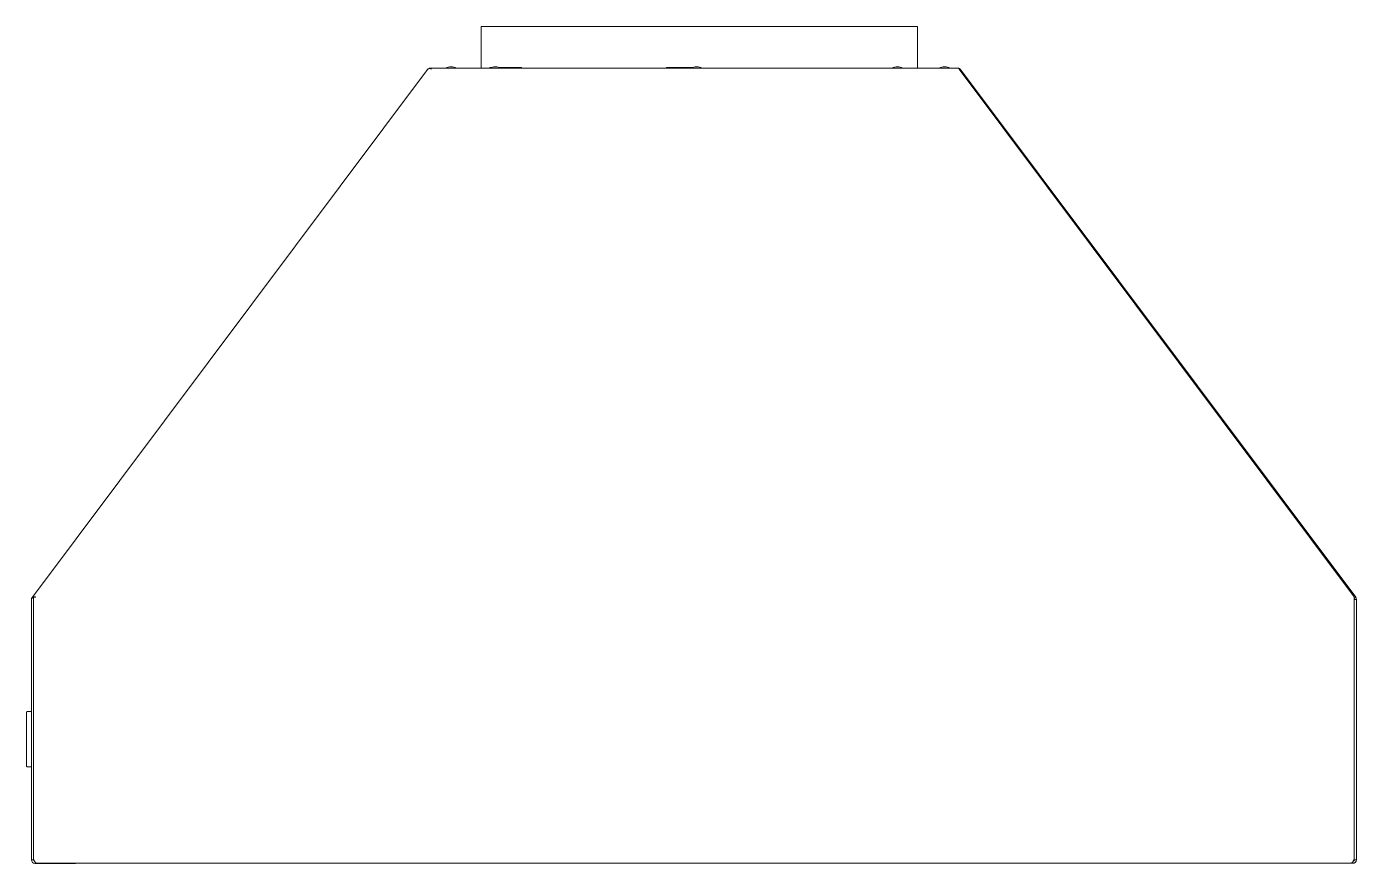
# Model space of a CAD drawing. Header units: millimetres. Extents: x 46989 to 543236, y 252623 to 526638.
# Drawn here: x 241494 to 263173, y 412126 to 425766 of the extents above; entities that cross this region are included whole.
import ezdxf

# ---------------------------------------------------------------- set-up
doc = ezdxf.new("R2010")
doc.units = ezdxf.units.MM

msp = doc.modelspace()

# ---------------------------------------------------------------- linework, layer by layer
at = {"color": 7, "lineweight": 13, "ltscale": 0.03937}
for p, q in [((252460, 425766), (248905, 425766)), ((248905, 425766), (248905, 425089)), ((256015, 425766), (252460, 425766)), ((256015, 425766), (256015, 425089)), ((248030, 425065), (241590, 416466)), ((256681, 425089), (248100, 425089)), ((256696, 425071), (263138, 416470)), ((263161, 416464), (256719, 425066)), ((241573, 416423), (241573, 412185)), ((241606, 412188), (241606, 416424)), ((263138, 416424), (263138, 412188)), ((263173, 412185), (263173, 416429)), ((241494, 413858), (241494, 414444)), ((242293, 412126), (241632, 412126)), ((241661, 412129), (263083, 412129)), ((263116, 412128), (262495, 412128))]:
    msp.add_line(p, q, dxfattribs=at)
at = {"color": 7, "lineweight": 13, "ltscale": 0.000425516}
msp.add_line((248038, 425075), (248030, 425065), dxfattribs=at)
at = {"color": 7, "lineweight": 13, "ltscale": 0.0002925}
msp.add_line((248077, 425080), (248077, 425089), dxfattribs=at)
at = {"color": 7, "lineweight": 13, "ltscale": 0.005825}
msp.add_line((248245, 425089), (248077, 425089), dxfattribs=at)
at = {"color": 7, "lineweight": 13, "ltscale": 0.000312769}
msp.add_line((248084, 425071), (248090, 425078), dxfattribs=at)
at = {"color": 7, "lineweight": 13, "ltscale": 0.0125}
msp.add_line((248605, 425089), (248245, 425089), dxfattribs=at)
at = {"color": 7, "lineweight": 13, "ltscale": 0.001627}
for p, q in [((249045, 425089), (249092, 425089)), ((252329, 425089), (252376, 425089)), ((255601, 425089), (255648, 425089))]:
    msp.add_line(p, q, dxfattribs=at)
at = {"color": 7, "lineweight": 13, "ltscale": 0.000936193}
msp.add_line((249074, 425101), (249047, 425101), dxfattribs=at)
at = {"color": 7, "lineweight": 13, "ltscale": 0.000379848}
msp.add_line((249047, 425101), (249047, 425090), dxfattribs=at)
at = {"color": 7, "lineweight": 13, "ltscale": 0.004623}
for p, q in [((249092, 425089), (249225, 425089)), ((252376, 425089), (252509, 425089)), ((255648, 425089), (255781, 425089))]:
    msp.add_line(p, q, dxfattribs=at)
at = {"color": 7, "lineweight": 13, "ltscale": 0.009786}
msp.add_line((249478, 425101), (249196, 425101), dxfattribs=at)
at = {"color": 7, "lineweight": 13, "ltscale": 0.003}
msp.add_line((249478, 425101), (249564, 425101), dxfattribs=at)
at = {"color": 7, "lineweight": 13, "ltscale": 0.000417514}
for p, q in [((249564, 425101), (249564, 425089)), ((251927, 425101), (251927, 425089))]:
    msp.add_line(p, q, dxfattribs=at)
at = {"color": 7, "lineweight": 13, "ltscale": 0.01495}
msp.add_line((252358, 425101), (251927, 425101), dxfattribs=at)
at = {"color": 7, "lineweight": 13, "ltscale": 1.10536e-05}
msp.add_line((252358, 425101), (252358, 425101), dxfattribs=at)
at = {"color": 7, "lineweight": 13, "ltscale": 0.000507409}
msp.add_line((256707, 425057), (256719, 425066), dxfattribs=at)
at = {"color": 7, "lineweight": 13, "ltscale": 0.000337856}
msp.add_line((241590, 416466), (241584, 416459), dxfattribs=at)
at = {"color": 7, "lineweight": 13, "ltscale": 0.000922003}
msp.add_line((241606, 416443), (241584, 416459), dxfattribs=at)
at = {"color": 7, "lineweight": 13, "ltscale": 0.000668936}
msp.add_line((241606, 416455), (241590, 416466), dxfattribs=at)
at = {"color": 7, "lineweight": 13, "ltscale": 0.001446}
for p, q in [((241606, 416424), (241606, 416465)), ((263138, 416424), (263138, 416465))]:
    msp.add_line(p, q, dxfattribs=at)
at = {"color": 7, "lineweight": 13, "ltscale": 0.001275}
msp.add_line((241606, 416465), (241642, 416465), dxfattribs=at)
at = {"color": 7, "lineweight": 13, "ltscale": 0.000164002}
for p, q in [((241642, 416470), (241642, 416465)), ((263138, 416470), (263138, 416465))]:
    msp.add_line(p, q, dxfattribs=at)
at = {"color": 7, "lineweight": 13, "ltscale": 0.00101}
msp.add_line((263138, 416446), (263161, 416464), dxfattribs=at)
at = {"color": 7, "lineweight": 13, "ltscale": 6.61342e-05}
msp.add_line((263138, 416429), (263138, 416431), dxfattribs=at)
at = {"color": 7, "lineweight": 13, "ltscale": 0.0012}
for p, q in [((263138, 416429), (263173, 416429)), ((241607, 412185), (241573, 412185)), ((263138, 412185), (263173, 412185))]:
    msp.add_line(p, q, dxfattribs=at)
at = {"color": 7, "lineweight": 13, "ltscale": 0.000198064}
msp.add_line((263138, 416424), (263138, 416429), dxfattribs=at)
at = {"color": 7, "lineweight": 13, "ltscale": 0.00505}
for p, q in [((241494, 414589), (241494, 414444)), ((241494, 413858), (241494, 413712))]:
    msp.add_line(p, q, dxfattribs=at)
at = {"color": 7, "lineweight": 13, "ltscale": 0.002325}
for p, q in [((241573, 414601), (241506, 414601)), ((241573, 413701), (241506, 413701))]:
    msp.add_line(p, q, dxfattribs=at)
at = {"color": 7, "lineweight": 13, "ltscale": 1.68207e-05}
msp.add_line((241607, 412186), (241607, 412185), dxfattribs=at)
at = {"color": 7, "lineweight": 13, "ltscale": 0.00077997}
msp.add_line((241632, 412149), (241632, 412126), dxfattribs=at)
at = {"color": 7, "lineweight": 13, "ltscale": 0.000104348}
msp.add_line((242293, 412129), (242293, 412126), dxfattribs=at)
at = {"color": 7, "lineweight": 13, "ltscale": 0.000104949}
msp.add_line((242293, 412129), (242293, 412126), dxfattribs=at)
at = {"color": 7, "lineweight": 13, "ltscale": 3.22297e-05}
msp.add_line((262495, 412129), (262495, 412128), dxfattribs=at)
at = {"color": 7, "lineweight": 13, "ltscale": 0.000876449}
msp.add_line((263116, 412154), (263116, 412128), dxfattribs=at)
at = {"color": 7, "lineweight": 13, "ltscale": 0.000107232}
msp.add_line((263138, 412185), (263138, 412188), dxfattribs=at)
at = {"color": 7, "lineweight": 13, "ltscale": 0.03937}
for points in [[(248038, 425075), (248040, 425077), (248043, 425079), (248049, 425080), (248062, 425081), (248076, 425080), (248090, 425078)], [(248084, 425071), (248089, 425080), (248091, 425083), (248095, 425087), (248100, 425089)], [(256696, 425071), (256692, 425080), (256689, 425083), (256685, 425087), (256681, 425089)], [(241590, 416466), (241593, 416469), (241596, 416470), (241602, 416472), (241615, 416473), (241628, 416472), (241642, 416470)], [(241606, 412188), (241622, 412162), (241631, 412150), (241638, 412142), (241645, 412135), (241653, 412131), (241661, 412129)], [(263138, 412188), (263121, 412162), (263113, 412150), (263106, 412142), (263099, 412135), (263091, 412131), (263083, 412129)]]:
    msp.add_lwpolyline(points, dxfattribs=at)
for centre, radius, start, end in [((248077, 425030), 59, 90, 122.2566), ((248415, 424912), 198, 90, 116.9915), ((248415, 424912), 198, 90, 116.9915), ((248415, 424912), 198, 63.0085, 90), ((248415, 424912), 198, 63.0085, 90), ((249135, 424912), 198, 90, 116.9915), ((249135, 424912), 198, 63.0085, 90), ((252419, 424912), 198, 90, 116.9915), ((252419, 424912), 198, 63.0085, 90), ((255691, 424912), 198, 90, 116.9915), ((255691, 424912), 198, 63.0085, 90), ((256460, 424912), 198, 90, 116.8541), ((256460, 424912), 198, 63.1459, 90), ((256680, 425081), 7.99, 54.3159, 88.3778), ((256673, 425032), 56.9, 36.832, 77.8885), ((241632, 416423), 59, 143.1685, 180), ((263116, 416429), 56.9, 0, 36.832), ((241506, 414589), 11.5, 90, 180.0002), ((241506, 413712), 11.5, 180, 270), ((241632, 412185), 59, 180, 270), ((241632, 412185), 24.5, 180, 244.801), ((262495, 412185), 56.9, 259.6371, 270), ((263116, 412185), 56.9, 270, 0), ((262556, 412530), 675, 327.1458, 329.57), ((263116, 412185), 22.3, 289.1428, 0)]:
    msp.add_arc(centre, radius, start, end, dxfattribs=at)

doc.saveas('drawing.dxf')
